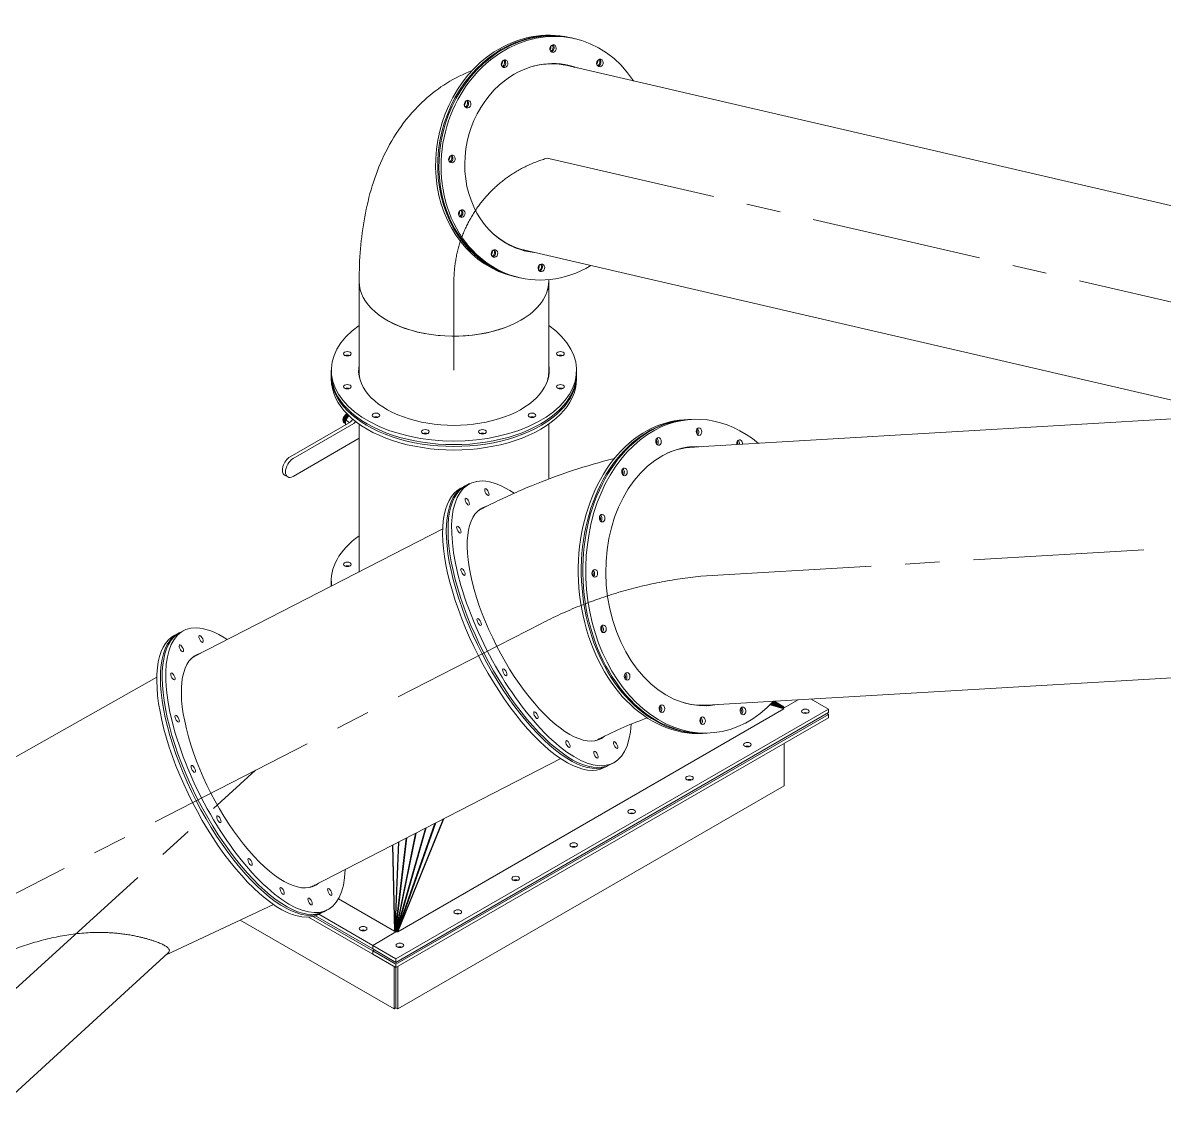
# Model space of a CAD drawing. Header units: inches. Extents: x -350577 to -266477, y -437959 to -377535.
# Drawn here: x -288864 to -286775, y -386539 to -384532 of the extents above; entities that cross this region are included whole.
import ezdxf

# ---------------------------------------------------------------- set-up
doc = ezdxf.new("R2010")
doc.units = ezdxf.units.IN
doc.header["$MEASUREMENT"] = 0
doc.linetypes.add('CENTER', pattern=[2, 1.25, -0.25, 0.25, -0.25])
doc.layers.add('CENTER       (itatec)', color=4, linetype='CENTER', lineweight=9)
doc.layers.add('ORGINAL (itatec)', color=3, linetype='Continuous', lineweight=9)

msp = doc.modelspace()

# ---------------------------------------------------------------- linework, layer by layer
at = {"layer": 'CENTER       (itatec)', "ltscale": 250}
for points in [[(-288075.2, -385167.7), (-288075.2, -385005.1, -0.335677), (-287904.4, -384779.4), (-285205.9, -385401.7)], [(-290620.8, -387432.6), (-290620.8, -387243.2, -0.298799), (-290400.9, -386908.1), (-287915, -385631, -0.09364), (-287623.2, -385544.6), (-282357.1, -385231.5)], [(-289489.4, -389204.1), (-289489.4, -388917.8), (-289764.3, -387402.6, -0.22255), (-289624.5, -386980.2), (-288438.4, -385899.9)]]:
    msp.add_lwpolyline(points, format="xyb", dxfattribs=at)
at = {"layer": 'ORGINAL (itatec)', "extrusion": (1.66533e-16, 0.816497, 0.57735)}
for p, q in [((-287859.8, -384559.3), (-287863.8, -384558.4)), ((-287853.7, -384560.7), (-287857.8, -384559.8)), ((-287867.3, -384609.9), (-285572.4, -385141.8)), ((-287945.6, -384947.9), (-286643.5, -385249.7)), ((-288248.7, -385170.9), (-288248.7, -385005.4)), ((-287961.1, -384996.7), (-287965.1, -384995.8)), ((-287955.1, -384998.1), (-287959.1, -384997.2)), ((-287901.7, -385170.9), (-287901.7, -385005.1)), ((-288299.7, -385167.7), (-288299.7, -385174.2)), ((-287850.7, -385167.7), (-287850.7, -385174.2)), ((-288299.7, -385177.5), (-288299.7, -385184)), ((-287850.7, -385177.5), (-287850.7, -385184)), ((-288278.3, -385258.8), (-288278.3, -385259.4)), ((-288271.8, -385247.5), (-288271.2, -385247.2)), ((-288271.7, -385256.4), (-288271.7, -385256.4)), ((-287648.4, -385258.1), (-287653.8, -385258.4)), ((-287640.2, -385257.6), (-287645.7, -385257.9)), ((-287639.9, -385308.7), (-286634.1, -385249.2)), ((-288375.2, -385326), (-288264.2, -385261.9)), ((-288258.5, -385265.1), (-288369.5, -385329.2)), ((-288275.7, -385264.3), (-288276.2, -385264)), ((-288276, -385260.1), (-288276, -385260.7)), ((-288273.9, -385265.3), (-288274, -385265.3)), ((-288273.8, -385261.4), (-288273.8, -385262)), ((-288273.7, -385261.6), (-288273.7, -385261.6)), ((-288273.1, -385259.2), (-288273.1, -385259.2)), ((-288273.1, -385259.2), (-288273.1, -385259.2)), ((-288266.4, -385263.1), (-288273.1, -385259.2)), ((-288248.7, -385536.5), (-288248.7, -385266.2)), ((-287901.7, -385366.6), (-287901.7, -385266.2)), ((-288369.5, -385361.9), (-288248.7, -385292.1)), ((-288385.2, -385359.6), (-288379.5, -385362.9)), ((-288056.2, -385380.3), (-288062.8, -385383.7)), ((-288046.4, -385375.2), (-288052.9, -385378.6)), ((-288095.7, -385457.9), (-288549.7, -385691.2)), ((-288299.7, -385553), (-288299.7, -385559.6)), ((-288579.6, -385649.2), (-288586.2, -385652.6)), ((-288569.7, -385644.1), (-288576.3, -385647.5)), ((-289956.3, -386482.4), (-288619.1, -385729.7)), ((-287612, -385780.8), (-286606.1, -385721.4)), ((-287471, -385787.7), (-287496.2, -385780)), ((-287470.9, -385786.8), (-287495.5, -385779.3)), ((-287494.4, -385778.2), (-287470.9, -385786.8)), ((-287470.9, -385785.6), (-287493.5, -385777.3)), ((-287492.4, -385776.2), (-287470.9, -385785.6)), ((-287471, -385784.9), (-287491.9, -385775.7)), ((-287491.1, -385774.8), (-287471, -385784.9)), ((-287471.1, -385784.3), (-287490.8, -385774.5)), ((-287490.1, -385773.8), (-287471.1, -385784.3)), ((-287471.3, -385783.9), (-287489.9, -385773.6)), ((-287489, -385773.6), (-287471.3, -385783.9)), ((-287471.5, -385783.6), (-287488.7, -385773.5)), ((-287488.4, -385773.5), (-287471.5, -385783.6)), ((-287471.6, -385783.5), (-287485.7, -385775.1)), ((-287471.9, -385786.5), (-287445, -385771)), ((-287471.9, -385786.5), (-287445, -385771)), ((-287420.9, -385769.5), (-287389.3, -385787.8)), ((-287389.3, -385787.8), (-288181.3, -386245)), ((-287389.3, -385794.3), (-288181.3, -386251.6)), ((-287389.3, -385797.6), (-288181.3, -386254.8)), ((-288178.1, -386195.9), (-287471, -385787.7)), ((-287472.4, -385787.3), (-287470.9, -385786.8)), ((-287472.1, -385786.4), (-287470.9, -385785.6)), ((-287471.6, -385783.5), (-287471.6, -385783.5)), ((-287471.6, -385783.7), (-287471.5, -385783.6)), ((-287471.6, -385785.4), (-287471, -385784.9)), ((-287471.5, -385784.1), (-287471.3, -385783.9)), ((-287471.4, -385784.7), (-287471.1, -385784.3)), ((-287392.1, -385795.9), (-287389.3, -385797.6)), ((-287389.3, -385787.8), (-287389.3, -385794.3)), ((-287389.3, -385797.6), (-287389.3, -385804.1)), ((-287389.3, -385804.1), (-288181.3, -386261.3)), ((-287614.5, -385832.1), (-287619.9, -385832.4)), ((-287606.3, -385831.6), (-287611.7, -385831.9)), ((-287470.6, -385851.1), (-287470.6, -385928.6)), ((-287879.6, -385878.6), (-288333.6, -386111.9)), ((-287793.5, -385891.8), (-287800, -385895.1)), ((-287783.6, -385886.7), (-287790.2, -385890.1)), ((-287470.6, -385928.6), (-288177.7, -386336.9)), ((-288178.8, -386195.5), (-288094.9, -385989.3)), ((-288093.9, -385988.8), (-288178.1, -386195.9)), ((-288180.9, -386194.7), (-288127.5, -386006)), ((-288179.9, -386195), (-288110, -385997)), ((-288126.3, -386005.4), (-288179.9, -386195)), ((-288108.4, -385996.2), (-288178.8, -386195.5)), ((-288183.3, -386194.6), (-288176.9, -386031.4)), ((-288182.5, -386194.5), (-288162.5, -386024)), ((-288176, -386030.9), (-288182.5, -386194.5)), ((-288181.7, -386194.5), (-288145.6, -386015.3)), ((-288161.6, -386023.6), (-288181.7, -386194.5)), ((-288144.8, -386014.9), (-288181.3, -386196)), ((-288144.8, -386014.9), (-288181.3, -386196)), ((-288144.6, -386014.8), (-288180.9, -386194.7)), ((-288183.8, -386194.6), (-288187.7, -386037)), ((-288187.2, -386036.7), (-288183.3, -386194.6)), ((-288286.7, -386135.2), (-288183.8, -386194.6)), ((-288602.2, -386237.7), (-288405.4, -386145.9)), ((-288307, -386155.6), (-288313.5, -386158.9)), ((-288184.8, -386336.9), (-288466.3, -386174.3)), ((-288223.7, -386236.9), (-288341.4, -386168.9)), ((-288223.7, -386230.3), (-288332.6, -386167.5)), ((-288223.7, -386227.1), (-288328.8, -386166.3)), ((-288316.8, -386160.6), (-288323.4, -386164)), ((-288223.7, -386220.5), (-288322.4, -386163.5)), ((-288223.7, -386220.5), (-288181.3, -386196)), ((-288181.3, -386196), (-288223.7, -386220.5)), ((-288181.3, -386196), (-288183.8, -386194.6)), ((-288181.3, -386196), (-288183.3, -386194.6)), ((-288181.3, -386196), (-288182.5, -386194.5)), ((-288181.3, -386196), (-288181.7, -386194.5)), ((-288181.3, -386196), (-288180.9, -386194.7)), ((-288181.3, -386196), (-288179.9, -386195)), ((-288181.3, -386196), (-288178.8, -386195.5)), ((-288181.3, -386196), (-288178.1, -386195.9)), ((-289531.1, -387087.9), (-288598.9, -386234.7)), ((-288223.7, -386220.5), (-288223.7, -386227.1)), ((-288181.3, -386245), (-288223.7, -386220.5)), ((-288223.7, -386220.5), (-288223.7, -386227.1)), ((-288181.3, -386251.6), (-288223.7, -386227.1)), ((-288220.9, -386228.7), (-288223.7, -386230.3)), ((-288223.7, -386230.3), (-288220.9, -386228.7)), ((-288223.7, -386230.3), (-288223.7, -386236.9)), ((-288223.7, -386230.3), (-288223.7, -386236.9)), ((-288181.3, -386254.8), (-288223.7, -386230.3)), ((-288181.3, -386261.3), (-288223.7, -386236.9)), ((-288184.8, -386259.3), (-288184.8, -386336.9)), ((-288181.3, -386245), (-288181.3, -386251.6)), ((-288181.3, -386254.8), (-288181.3, -386261.3)), ((-288181.3, -386261.3), (-288181.3, -386334.8)), ((-288181.3, -386261.3), (-288181.3, -386334.8)), ((-288177.7, -386259.3), (-288177.7, -386336.9)), ((-288181.3, -386334.8), (-288184.8, -386336.9)), ((-288177.7, -386336.9), (-288181.3, -386334.8))]:
    msp.add_line(p, q, dxfattribs=at)
at = {"layer": 'ORGINAL (itatec)', "extrusion": (-1.39137e-16, 2.60179e-16, -1)}
for centre in [(-287914.5, -384777.1), (-287908.4, -384778.5)]:
    msp.add_ellipse(centre, major_axis=(50.7, 218.7), ratio=0.857663, start_param=-0.726621, end_param=0, dxfattribs=at)
at = {"layer": 'ORGINAL (itatec)', "extrusion": (-7.35116e-17, 3.58934e-16, -1)}
msp.add_ellipse((-287910.5, -384778), major_axis=(50.7, 218.7), ratio=0.857663, start_param=-0.726621, end_param=0.005341, dxfattribs=at)
at = {"layer": 'ORGINAL (itatec)', "extrusion": (-1.9715e-18, 1.14422e-16, -1)}
msp.add_ellipse((-287904.4, -384779.4), major_axis=(50.7, 218.7), ratio=0.857663, start_param=-0.726621, end_param=0.68751, dxfattribs=at)
at = {"layer": 'ORGINAL (itatec)', "extrusion": (3.85868e-17, 1.05022e-16, -1)}
msp.add_ellipse((-287904.4, -384779.4), major_axis=(-50.7, -218.7), ratio=0.857663, start_param=-0.68751, end_param=2.414972, dxfattribs=at)
at = {"layer": 'ORGINAL (itatec)', "extrusion": (-3.09818e-17, 2.35111e-16, -1)}
for centre in [(-287914.5, -384777.1), (-287908.4, -384778.5)]:
    msp.add_ellipse(centre, major_axis=(-50.7, -218.7), ratio=0.857663, start_param=0, end_param=2.414972, dxfattribs=at)
at = {"layer": 'ORGINAL (itatec)', "extrusion": (1.05198e-16, 1.46566e-16, -1)}
msp.add_ellipse((-287910.5, -384778), major_axis=(-50.7, -218.7), ratio=0.857663, start_param=-0.005341, end_param=2.414972, dxfattribs=at)
at = {"layer": 'ORGINAL (itatec)', "extrusion": (-6.95686e-17, 1.30089e-16, -1)}
for centre in [(-287893.8, -384578.8), (-287982.5, -384606.3), (-287808, -384605), (-288050.2, -384680.3), (-288078.9, -384780.8), (-288060.9, -384880.9), (-287915.1, -384980)]:
    msp.add_ellipse(centre, major_axis=(1.58, 6.82), ratio=0.857663, start_param=-3.868213694045807, end_param=2.41497161313378, dxfattribs=at)
at = {"layer": 'ORGINAL (itatec)'}
for centre, major_axis, ratio, start_param, end_param in [((-287903.8, -384576.4), (1.58, 6.82), 0.857663, -2.113143, -1.02845), ((-287897.8, -384577.8), (-1.58, -6.82), 0.857663, 0.349683, 0.726621), ((-287897.8, -384577.8), (1.58, 6.82), 0.857663, -2.414972, -0.349683), ((-287992.5, -384604), (1.58, 6.82), 0.857663, -2.113143, -1.02845), ((-287986.5, -384605.4), (1.58, 6.82), 0.857663, -2.414972, -0.349683), ((-287904.4, -384779.4), (39.4, 170), 0.857663, -0.107109, 0.726621), ((-287906.4, -384778.9), (39.2, 169), 0.857663, 0, 0.423847), ((-287912.5, -384777.5), (39.2, 169), 0.857663, -0.020735, 0.076976), ((-287914.5, -384777.1), (39.4, 170), 0.857663, -0.107109, -0.034365), ((-287910.5, -384778), (39.4, 170), 0.857663, -0.107109, -0.020616), ((-287908.4, -384778.5), (39.4, 170), 0.857663, -0.107109, -0.013744), ((-287818, -384602.6), (1.58, 6.82), 0.857663, -2.113143, -1.02845), ((-287812, -384604), (-1.58, -6.82), 0.857663, 0.349683, 0.726621), ((-287812, -384604), (1.58, 6.82), 0.857663, -2.414972, -0.349683), ((-287904.4, -384779.4), (-39.4, -170), 0.857663, -2.414972, 0.107109), ((-287986.5, -384605.4), (-1.58, -6.82), 0.857663, 0.349683, 0.726621), ((-288054.3, -384679.3), (1.58, 6.82), 0.857663, -2.414972, -0.349683), ((-288060.3, -384677.9), (1.58, 6.82), 0.857663, -2.113143, -1.02845), ((-288054.3, -384679.3), (-1.58, -6.82), 0.857663, 0.349683, 0.726621), ((-288089, -384778.4), (1.58, 6.82), 0.857663, -2.113143, -1.02845), ((-288083, -384779.8), (1.58, 6.82), 0.857663, -2.414972, -0.349683), ((-288083, -384779.8), (-1.58, -6.82), 0.857663, 0.349683, 0.726621), ((-288070.9, -384878.6), (1.58, 6.82), 0.857663, -2.113143, -1.02845), ((-288064.9, -384880), (1.58, 6.82), 0.857663, -2.414972, -0.349683), ((-288064.9, -384880), (-1.58, -6.82), 0.857663, 0.349683, 0.726621), ((-287906.4, -384778.9), (-39.2, -169), 0.857663, -0.423847, 0), ((-287912.5, -384777.5), (-39.2, -169), 0.857663, -0.076976, 0.020735), ((-288010.9, -384951.5), (1.58, 6.82), 0.857663, -2.113143, -1.02845), ((-288004.9, -384952.9), (-1.58, -6.82), 0.857663, 0.349683, 0.726621), ((-288004.9, -384952.9), (1.58, 6.82), 0.857663, -2.414972, -0.349683), ((-287914.5, -384777.1), (-39.4, -170), 0.857663, 0.034365, 0.107109), ((-287910.5, -384778), (-39.4, -170), 0.857663, 0.020616, 0.107109), ((-287908.4, -384778.5), (-39.4, -170), 0.857663, 0.013744, 0.107109), ((-287925.1, -384977.7), (1.58, 6.82), 0.857663, -2.113143, -1.02845), ((-287919.1, -384979.1), (-1.58, -6.82), 0.857663, 0.349683, 0.726621), ((-287919.1, -384979.1), (1.58, 6.82), 0.857663, -2.414972, -0.349683), ((-288075.2, -385005.1), (-173.5, 0), 0.57735, 0, 2.356194), ((-288075.2, -385005.1), (173.5, 0), 0.57735, -0.785398, 0.003218), ((-288075.2, -385005.1), (173.5, 0), 0.57735, -0.785398, 0), ((-288075.2, -385005.1), (173.5, 0), 0.57735, -2.356188, -0.785398), ((-288270.3, -385144), (-7, 0), 0.57735, -2.200636, -0.940957), ((-287880.1, -385144), (-7, 0), 0.57735, -2.200636, -0.940957), ((-288075.2, -385167.7), (-174.5, 0), 0.57735, -0.107202, 3.248608), ((-288075.2, -385174.2), (-174.5, 0), 0.57735, -0.107202, -0.032423), ((-288075.2, -385177.5), (-174.5, 0), 0.57735, -0.107163, -0.048605), ((-288075.2, -385184), (-174.5, 0), 0.57735, -0.109163, -0.081109), ((-288075.2, -385170.9), (-173.5, 0), 0.57735, 0, 0.161934), ((-288075.2, -385170.9), (173.5, 0), 0.57735, -0.161321, 0), ((-288075.2, -385174.2), (174.5, 0), 0.57735, 0.032423, 0.107016), ((-288075.2, -385177.5), (174.5, 0), 0.57735, 0.04869, 0.107054), ((-288075.2, -385184), (174.5, 0), 0.57735, 0.08116, 0.109073), ((-288075.2, -385180.7), (-173.5, 0), 0.57735, -0.048983, -0.02086), ((-288075.2, -385180.7), (173.5, 0), 0.57735, 0.020924, 0.048863), ((-288270.3, -385204.4), (-7, 0), 0.57735, -2.200636, -0.940957), ((-287880.1, -385204.4), (-7, 0), 0.57735, -2.200636, -0.940957), ((-288270.1, -385256), (-4.6, -7.97), 0.57735, -2.371237, -0.249616), ((-288267.9, -385257.3), (-4.6, -7.97), 0.57735, -2.282314, -0.402285), ((-288218, -385256.7), (-7, 0), 0.57735, -2.200636, -0.940957), ((-287932.4, -385256.7), (-7, 0), 0.57735, -2.200636, -0.940957), ((-287632.1, -385280.2), (-0.41, 6.99), 0.73137, -2.579639, -0.561953), ((-288127.5, -385286.8), (-7, 0), 0.57735, -2.200636, -0.940957), ((-288022.9, -385286.8), (-7, 0), 0.57735, -2.200636, -0.940957), ((-287706.1, -385298.3), (-0.41, 6.99), 0.73137, -2.579639, -0.561953), ((-287557.5, -385302.4), (-0.41, 6.99), 0.73137, -1.775484, -0.561953), ((-287623.2, -385544.6), (-14, 237.1), 0.73137, -0.091799, 0.3294), ((-287626, -385544.7), (-14, 236.1), 0.73137, 0, 0.263837), ((-287634, -385545.2), (-14, 236.1), 0.73137, -0.023282, 0.036823), ((-287636.9, -385545.4), (-14, 237.1), 0.73137, -0.091799, -0.039272), ((-287631.4, -385545.1), (-14, 237.1), 0.73137, -0.091799, -0.023559), ((-287628.7, -385544.9), (-14, 237.1), 0.73137, -0.091799, -0.015705), ((-288369.5, -385345.6), (-10, -17.3), 0.57735, -2.356194, 0.785398), ((-287623.2, -385544.6), (-14, 237.1), 0.73137, 0.3294, 3.233391), ((-287768.3, -385354), (-0.41, 6.99), 0.73137, -2.579639, -0.561953), ((-287915, -385631), (-108.5, 211.3), 0.386614, -0.094418, 3.229539), ((-287931.4, -385639.4), (-108.5, 211.3), 0.386614, -0.106699, -0.100609), ((-287924.8, -385636), (-108.5, 211.3), 0.386614, -0.091817, -0.0603), ((-287921.6, -385634.3), (-108.5, 211.3), 0.386614, -0.092192, -0.040187), ((-287809.3, -385438.7), (-0.41, 6.99), 0.73137, -2.579639, -0.561953), ((-288270.3, -385522.9), (-7, 0), 0.57735, -3.926991, 2.356194), ((-287822.8, -385539.6), (-0.41, 6.99), 0.73137, -2.579639, -0.561953), ((-287806.7, -385641.3), (-0.41, 6.99), 0.73137, -2.579639, -0.561953), ((-288438.4, -385899.9), (-108.5, 211.3), 0.386614, -0.091799, 3.233391), ((-288454.8, -385908.3), (-108.5, 211.3), 0.386614, -0.106699, -0.100609), ((-288448.2, -385904.9), (-108.5, 211.3), 0.386614, -0.091799, -0.0603), ((-288444.9, -385903.2), (-108.5, 211.3), 0.386614, -0.091799, -0.040187), ((-287763.5, -385728.3), (-0.41, 6.99), 0.73137, -2.579639, -0.561953), ((-287699.9, -385787.5), (-0.41, 6.99), 0.73137, -2.579639, -0.561953), ((-287626, -385544.7), (14, -236.1), 0.73137, -0.263837, 0), ((-287634, -385545.2), (14, -236.1), 0.73137, -0.036823, 0.023282), ((-287636.9, -385545.4), (14, -237.1), 0.73137, 0.039272, 0.091799), ((-287631.4, -385545.1), (14, -237.1), 0.73137, 0.023559, 0.091799), ((-287628.7, -385544.9), (14, -237.1), 0.73137, 0.015705, 0.091799), ((-287551.3, -385791.5), (-0.41, 6.99), 0.73137, -2.579639, -0.561953), ((-287431.7, -385798.4), (-7, 0), 0.57735, -2.200636, -0.940957), ((-287625.3, -385809.6), (-0.41, 6.99), 0.73137, -2.579639, -0.561953), ((-287924.8, -385636), (108.5, -211.3), 0.386614, 0.0603, 0.091769), ((-287921.6, -385634.3), (108.5, -211.3), 0.386614, 0.040187, 0.091204), ((-287931.4, -385639.4), (108.5, -211.3), 0.386614, 0.100609, 0.106699), ((-287537.8, -385859.6), (-7, 0), 0.57735, -2.200636, -0.940957), ((-287643.9, -385920.9), (-7, 0), 0.57735, -2.200636, -0.940957), ((-287749.9, -385982.1), (-7, 0), 0.57735, -2.200636, -0.940957), ((-287856, -386043.3), (-7, 0), 0.57735, -2.200636, -0.940957), ((-288454.8, -385908.3), (108.5, -211.3), 0.386614, 0.100609, 0.106699), ((-288448.2, -385904.9), (108.5, -211.3), 0.386614, 0.0603, 0.091799), ((-288444.9, -385903.2), (108.5, -211.3), 0.386614, 0.040187, 0.091799), ((-287962.1, -386104.6), (-7, 0), 0.57735, -2.200636, -0.940957), ((-288068.1, -386165.8), (-7, 0), 0.57735, -2.200636, -0.940957), ((-288241.4, -386196.4), (-7, 0), 0.57735, -2.200636, -0.940957), ((-288174.2, -386227.1), (-7, 0), 0.57735, -2.200636, -0.940957)]:
    msp.add_ellipse(centre, major_axis=major_axis, ratio=ratio, start_param=start_param, end_param=end_param, dxfattribs=at)
at = {"layer": 'ORGINAL (itatec)', "extrusion": (-1.50685e-16, 1.4889e-16, -1)}
msp.add_ellipse((-287899.8, -384577.4), major_axis=(-1.58, -6.82), ratio=0.857663, start_param=-0.726621, end_param=-0.539725, dxfattribs=at)
at = {"layer": 'ORGINAL (itatec)', "extrusion": (-5.80207e-17, 2.41378e-16, -1)}
msp.add_ellipse((-287899.8, -384577.4), major_axis=(-1.58, -6.82), ratio=0.857663, start_param=-2.601868, end_param=-0.726621, dxfattribs=at)
at = {"layer": 'ORGINAL (itatec)', "extrusion": (-9.66074e-17, 1.36356e-16, -1)}
for centre in [(-287988.5, -384604.9), (-288085, -384779.4)]:
    msp.add_ellipse(centre, major_axis=(-1.58, -6.82), ratio=0.857663, start_param=-0.726621, end_param=-0.539725, dxfattribs=at)
at = {"layer": 'ORGINAL (itatec)', "extrusion": (-1.25618e-16, 2.57045e-16, -1)}
for centre in [(-287988.5, -384604.9), (-287814, -384603.6), (-288056.3, -384678.9), (-288085, -384779.4), (-288066.9, -384879.5), (-288006.9, -384952.4), (-287921.1, -384978.6)]:
    msp.add_ellipse(centre, major_axis=(-1.58, -6.82), ratio=0.857663, start_param=-2.601868, end_param=-0.726621, dxfattribs=at)
at = {"layer": 'ORGINAL (itatec)', "extrusion": (-1.38151e-16, 2.02967e-16, -1)}
for centre in [(-287814, -384603.6), (-288056.3, -384678.9), (-288066.9, -384879.5), (-288006.9, -384952.4), (-287921.1, -384978.6)]:
    msp.add_ellipse(centre, major_axis=(-1.58, -6.82), ratio=0.857663, start_param=-0.726621, end_param=-0.539725, dxfattribs=at)
at = {"layer": 'ORGINAL (itatec)', "extrusion": (-2.03777e-16, 1.04212e-16, -1)}
msp.add_ellipse((-288000.9, -384953.8), major_axis=(1.58, 6.82), ratio=0.857663, start_param=-3.868213694045806, end_param=2.41497161313378, dxfattribs=at)
at = {"layer": 'ORGINAL (itatec)', "extrusion": (7.30926e-17, 5.55112e-17, -1)}
msp.add_ellipse((-288075.2, -385167.7), major_axis=(224.5, 0), ratio=0.57735, start_param=-0.687498, end_param=3.829115, dxfattribs=at)
at = {"layer": 'ORGINAL (itatec)', "extrusion": (1.39567e-17, 1.66533e-16, -1)}
for centre in [(-288270.3, -385137.5), (-288270.3, -385197.8), (-287880.1, -385197.8), (-288218, -385250.1), (-288022.9, -385280.3)]:
    msp.add_ellipse(centre, major_axis=(7, 0), ratio=0.57735, start_param=-5.497787, end_param=0.785398, dxfattribs=at)
at = {"layer": 'ORGINAL (itatec)', "extrusion": (-5.98684e-17, -5.55112e-17, -1)}
for centre in [(-287880.1, -385137.5), (-288127.5, -385280.3)]:
    msp.add_ellipse(centre, major_axis=(7, 0), ratio=0.57735, start_param=-5.497787, end_param=0.785398, dxfattribs=at)
at = {"layer": 'ORGINAL (itatec)', "extrusion": (6.1528e-17, -5.55112e-17, -1)}
msp.add_ellipse((-288075.2, -385174.2), major_axis=(224.5, 0), ratio=0.57735, start_param=0, end_param=3.141593, dxfattribs=at)
at = {"layer": 'ORGINAL (itatec)', "extrusion": (-2.84498e-17, -1.66533e-16, -1)}
msp.add_ellipse((-288075.2, -385177.5), major_axis=(224.5, 0), ratio=0.57735, start_param=-0.012727, end_param=3.154067, dxfattribs=at)
at = {"layer": 'ORGINAL (itatec)', "extrusion": (-1.13445e-16, 1.11022e-16, -1)}
msp.add_ellipse((-288075.2, -385184), major_axis=(224.5, 0), ratio=0.57735, start_param=0, end_param=3.141593, dxfattribs=at)
at = {"layer": 'ORGINAL (itatec)', "extrusion": (-1.36785e-16, 2.0717e-16, -1)}
msp.add_ellipse((-288271.2, -385255.3), major_axis=(-5, -8.66), ratio=0.57735, start_param=0, end_param=2.35668, dxfattribs=at)
at = {"layer": 'ORGINAL (itatec)', "extrusion": (-8.49925e-17, 2.41367e-16, -1)}
for centre, major_axis, start_param in [((-288271.8, -385255), (4.6, 7.97), -2.356194), ((-288258.5, -385261), (-2.5, -4.33), -1.84376)]:
    msp.add_ellipse(centre, major_axis=major_axis, ratio=0.57735, start_param=start_param, end_param=-0.785398, dxfattribs=at)
at = {"layer": 'ORGINAL (itatec)', "extrusion": (-1.81141e-16, 2.96878e-16, -1)}
msp.add_ellipse((-288270.7, -385255.7), major_axis=(-5, -8.66), ratio=0.57735, start_param=-0.168937, end_param=2.334544, dxfattribs=at)
at = {"layer": 'ORGINAL (itatec)', "extrusion": (-2.81007e-16, 2.90437e-16, -1)}
msp.add_ellipse((-288269, -385256.6), major_axis=(-5, -8.66), ratio=0.57735, start_param=0, end_param=2.271847, dxfattribs=at)
at = {"layer": 'ORGINAL (itatec)', "extrusion": (-5.35184e-17, 3.51393e-16, -1)}
msp.add_ellipse((-288269.5, -385256.3), major_axis=(4.6, 7.97), ratio=0.57735, start_param=-2.356194, end_param=-0.793619, dxfattribs=at)
at = {"layer": 'ORGINAL (itatec)', "extrusion": (6.29482e-17, 2.20052e-16, -1)}
msp.add_ellipse((-288268.4, -385257), major_axis=(-5, -8.66), ratio=0.57735, start_param=0.111479, end_param=2.252087, dxfattribs=at)
at = {"layer": 'ORGINAL (itatec)', "extrusion": (-3.69184e-17, 2.13611e-16, -1)}
msp.add_ellipse((-288266.7, -385257.9), major_axis=(5, 8.66), ratio=0.57735, start_param=-2.393428, end_param=-0.94571, dxfattribs=at)
at = {"layer": 'ORGINAL (itatec)', "extrusion": (-3.05044e-16, 3.04315e-16, -1)}
msp.add_ellipse((-288267.3, -385257.6), major_axis=(4.6, 7.97), ratio=0.57735, start_param=-2.356194, end_param=-0.879906, dxfattribs=at)
at = {"layer": 'ORGINAL (itatec)', "extrusion": (-3.21644e-16, 4.42096e-16, -1)}
msp.add_ellipse((-288266.2, -385258.3), major_axis=(5, 8.66), ratio=0.57735, start_param=-1.708874, end_param=-1.054852, dxfattribs=at)
at = {"layer": 'ORGINAL (itatec)', "extrusion": (8.69853e-17, 2.06174e-16, -1)}
msp.add_ellipse((-288263.5, -385259.8), major_axis=(7.7, 13.3), ratio=0.57735, start_param=-1.64445, end_param=-1.64436, dxfattribs=at)
at = {"layer": 'ORGINAL (itatec)', "extrusion": (-1.77422e-16, 3.5883e-16, -1)}
msp.add_ellipse((-288264.2, -385257.8), major_axis=(-2.5, -4.33), ratio=0.57735, start_param=-2.078458, end_param=-0.785398, dxfattribs=at)
at = {"layer": 'ORGINAL (itatec)', "extrusion": (1.39567e-17, -2.77556e-16, -1)}
for centre in [(-287932.4, -385250.1), (-287431.7, -385791.9), (-287537.8, -385853.1), (-287643.9, -385914.3), (-287749.9, -385975.6), (-287856, -386036.8), (-287962.1, -386098.1), (-288068.1, -386159.3), (-288241.4, -386189.9), (-288174.2, -386220.5)]:
    msp.add_ellipse(centre, major_axis=(7, 0), ratio=0.57735, start_param=-5.497787, end_param=0.785398, dxfattribs=at)
at = {"layer": 'ORGINAL (itatec)', "extrusion": (1.05212e-16, 3.95477e-16, -1)}
msp.add_ellipse((-287636.9, -385545.4), major_axis=(-17, 287), ratio=0.73137, start_param=-0.3294, end_param=0, dxfattribs=at)
at = {"layer": 'ORGINAL (itatec)', "extrusion": (4.24968e-17, 2.80553e-16, -1)}
msp.add_ellipse((-287631.4, -385545.1), major_axis=(-17, 287), ratio=0.73137, start_param=-0.3294, end_param=0.006487, dxfattribs=at)
at = {"layer": 'ORGINAL (itatec)', "extrusion": (-2.83812e-16, 3.88286e-17, -1)}
msp.add_ellipse((-287628.7, -385544.9), major_axis=(-17, 287), ratio=0.73137, start_param=-0.3294, end_param=0, dxfattribs=at)
at = {"layer": 'ORGINAL (itatec)', "extrusion": (-8.63978e-17, 5.05001e-17, -1)}
msp.add_ellipse((-287623.2, -385544.6), major_axis=(-17, 287), ratio=0.73137, start_param=-0.3294, end_param=0.604813, dxfattribs=at)
at = {"layer": 'ORGINAL (itatec)', "extrusion": (4.26297e-17, 2.95881e-16, -1)}
msp.add_ellipse((-288263.5, -385259.8), major_axis=(7.7, 13.3), ratio=0.57735, start_param=-2.020832, end_param=-2.020775, dxfattribs=at)
at = {"layer": 'ORGINAL (itatec)', "extrusion": (-1.51828e-16, 1.57848e-16, -1)}
msp.add_ellipse((-287636.9, -385545.4), major_axis=(17, -287), ratio=0.73137, start_param=0, end_param=2.812193, dxfattribs=at)
at = {"layer": 'ORGINAL (itatec)', "extrusion": (9.11716e-17, 3.39039e-16, -1)}
msp.add_ellipse((-287631.4, -385545.1), major_axis=(17, -287), ratio=0.73137, start_param=-0.006487, end_param=2.812193, dxfattribs=at)
at = {"layer": 'ORGINAL (itatec)', "extrusion": (-1.20657e-16, 1.59691e-16, -1)}
msp.add_ellipse((-287628.7, -385544.9), major_axis=(17, -287), ratio=0.73137, start_param=0, end_param=2.812193, dxfattribs=at)
at = {"layer": 'ORGINAL (itatec)', "extrusion": (-1.62405e-16, 1.01614e-16, -1)}
msp.add_ellipse((-287623.2, -385544.6), major_axis=(17, -287), ratio=0.73137, start_param=-0.604813, end_param=2.812193, dxfattribs=at)
at = {"layer": 'ORGINAL (itatec)', "extrusion": (3.88462e-17, 2.24729e-16, -1)}
msp.add_ellipse((-287626.6, -385279.9), major_axis=(-0.41, 6.99), ratio=0.73137, start_param=-3.470992792750988, end_param=2.812192514428598, dxfattribs=at)
at = {"layer": 'ORGINAL (itatec)', "extrusion": (2.46182e-17, 1.12672e-16, -1)}
for centre in [(-287634.8, -385280.3), (-287708.8, -385298.5), (-287771, -385354.1), (-287809.4, -385641.5), (-287702.6, -385787.6), (-287554, -385791.7)]:
    msp.add_ellipse(centre, major_axis=(0.41, -6.99), ratio=0.73137, start_param=-2.21553, end_param=-0.926063, dxfattribs=at)
at = {"layer": 'ORGINAL (itatec)', "extrusion": (2.11829e-16, 1.79348e-16, -1)}
for centre, start_param, end_param in [((-287700.6, -385298), -3.470992792751036, 2.81219251442855), ((-287762.9, -385353.6), -3.470992792750892, 2.812192514428694), ((-287803.8, -385438.4), -3.470992792750988, 2.812192514428598), ((-287817.3, -385539.3), -3.470992792750988, 2.812192514428598), ((-287801.3, -385641), -3.470992792750892, 2.812192514428694), ((-287758.1, -385728), -3.470992792750892, 2.812192514428694), ((-287694.4, -385787.1), -3.470992792750988, 2.812192514428598), ((-287619.9, -385809.3), -3.47099279275094, 2.812192514428646)]:
    msp.add_ellipse(centre, major_axis=(-0.41, 6.99), ratio=0.73137, start_param=start_param, end_param=end_param, dxfattribs=at)
at = {"layer": 'ORGINAL (itatec)', "extrusion": (3.8659e-17, 1.6911e-16, -1)}
msp.add_ellipse((-287552.1, -385302), major_axis=(-0.41, 6.99), ratio=0.73137, start_param=-1.775484, end_param=1.775484, dxfattribs=at)
at = {"layer": 'ORGINAL (itatec)', "extrusion": (-4.77388e-17, 2.1961e-16, -1)}
msp.add_ellipse((-287560.3, -385302.5), major_axis=(0.41, -6.99), ratio=0.73137, start_param=-2.21553, end_param=-1.366109, dxfattribs=at)
at = {"layer": 'ORGINAL (itatec)', "extrusion": (-6.4674e-17, 1.65537e-16, -1)}
msp.add_ellipse((-288375.2, -385342.3), major_axis=(-10, -17.3), ratio=0.57735, start_param=0, end_param=2.356194, dxfattribs=at)
at = {"layer": 'ORGINAL (itatec)', "extrusion": (-2.98294e-16, 3.39739e-17, -1)}
for centre in [(-287931.4, -385639.4), (-287921.6, -385634.3), (-288444.9, -385903.2)]:
    msp.add_ellipse(centre, major_axis=(131.4, -255.7), ratio=0.386614, start_param=0, end_param=3.141593, dxfattribs=at)
at = {"layer": 'ORGINAL (itatec)', "extrusion": (-4.7043e-16, -1.16872e-16, -1)}
msp.add_ellipse((-287924.8, -385636), major_axis=(131.4, -255.7), ratio=0.386614, start_param=-0.016595, end_param=3.158188, dxfattribs=at)
at = {"layer": 'ORGINAL (itatec)', "extrusion": (-5.69182e-16, -1.67607e-16, -1)}
msp.add_ellipse((-287915, -385631), major_axis=(131.4, -255.7), ratio=0.386614, start_param=-0.588143, end_param=3.348139, dxfattribs=at)
at = {"layer": 'ORGINAL (itatec)', "extrusion": (-5.45173e-16, -9.28637e-17, -1)}
msp.add_ellipse((-287915, -385631), major_axis=(-131.4, 255.7), ratio=0.386614, start_param=0.206546, end_param=0.615674, dxfattribs=at)
at = {"layer": 'ORGINAL (itatec)', "extrusion": (-4.21734e-16, -2.94449e-17, -1)}
for centre in [(-288014.8, -385390.7), (-288050.9, -385408), (-288066.2, -385459.3), (-288058.6, -385536.7), (-288029, -385628.5), (-288538.2, -385659.5), (-288574.2, -385676.9), (-287982.1, -385720.6), (-288589.6, -385728.2), (-288581.9, -385805.6), (-287925, -385799.1), (-287866.4, -385852), (-287779.1, -385853.9), (-288552.4, -385897.3), (-288505.5, -385989.5), (-288448.4, -386068), (-288389.8, -386120.9), (-288302.5, -386122.8)]:
    msp.add_ellipse(centre, major_axis=(-3.2, 6.23), ratio=0.386614, start_param=-2.935046, end_param=3.348139, dxfattribs=at)
at = {"layer": 'ORGINAL (itatec)', "extrusion": (-1.0147e-16, 1.97504e-16, -1)}
msp.add_ellipse((-287918.3, -385632.7), major_axis=(-108.1, 210.4), ratio=0.386614, start_param=-0.084954, end_param=0, dxfattribs=at)
at = {"layer": 'ORGINAL (itatec)', "extrusion": (-4.96477e-16, -5.43653e-18, -1)}
msp.add_ellipse((-287928.1, -385637.7), major_axis=(-108.1, 210.4), ratio=0.386614, start_param=0.054462, end_param=0.060555, dxfattribs=at)
at = {"layer": 'ORGINAL (itatec)', "extrusion": (-1.79535e-16, 1.5621e-16, -1)}
for centre in [(-287812, -385438.8), (-287628, -385809.8)]:
    msp.add_ellipse(centre, major_axis=(0.41, -6.99), ratio=0.73137, start_param=-2.21553, end_param=-0.926063, dxfattribs=at)
at = {"layer": 'ORGINAL (itatec)', "extrusion": (-6.08732e-17, 5.55112e-17, -1)}
msp.add_ellipse((-288075.2, -385553), major_axis=(-224.5, 0), ratio=0.57735, start_param=-0.072466, end_param=0.68751, dxfattribs=at)
at = {"layer": 'ORGINAL (itatec)', "extrusion": (-1.81922e-16, 5.55112e-17, -1)}
msp.add_ellipse((-288270.3, -385529.4), major_axis=(7, 0), ratio=0.57735, start_param=-2.200636, end_param=-0.940957, dxfattribs=at)
at = {"layer": 'ORGINAL (itatec)', "extrusion": (-9.29502e-17, 1.61329e-16, -1)}
for centre in [(-287825.5, -385539.7), (-287766.3, -385728.5)]:
    msp.add_ellipse(centre, major_axis=(0.41, -6.99), ratio=0.73137, start_param=-2.21553, end_param=-0.926063, dxfattribs=at)
at = {"layer": 'ORGINAL (itatec)', "extrusion": (-1.2552e-16, 1.11022e-16, -1)}
msp.add_ellipse((-288075.2, -385559.6), major_axis=(-224.5, 0), ratio=0.57735, start_param=-0.024087, end_param=0, dxfattribs=at)
at = {"layer": 'ORGINAL (itatec)', "extrusion": (-4.46258e-17, 6.06795e-33, -1)}
msp.add_ellipse((-288075.2, -385562.8), major_axis=(-224.5, 0), ratio=0.57735, start_param=0.000855, end_param=0.012599, dxfattribs=at)
at = {"layer": 'ORGINAL (itatec)', "extrusion": (-2.60471e-17, 1.11436e-16, -1)}
msp.add_ellipse((-288454.8, -385908.3), major_axis=(131.4, -255.7), ratio=0.386614, start_param=0, end_param=3.141593, dxfattribs=at)
at = {"layer": 'ORGINAL (itatec)', "extrusion": (-3.4699e-16, -5.34533e-17, -1)}
msp.add_ellipse((-288448.2, -385904.9), major_axis=(131.4, -255.7), ratio=0.386614, start_param=-0.016595, end_param=3.158188, dxfattribs=at)
at = {"layer": 'ORGINAL (itatec)', "extrusion": (-5.0735e-17, 9.87518e-17, -1)}
for centre, major_axis, start_param in [((-288438.4, -385899.9), (131.4, -255.7), -0.604813), ((-287815.2, -385871.3), (-3.2, 6.23), -2.935046), ((-288338.5, -386140.2), (-3.2, 6.23), -2.935046)]:
    msp.add_ellipse(centre, major_axis=major_axis, ratio=0.386614, start_param=start_param, end_param=3.348139, dxfattribs=at)
at = {"layer": 'ORGINAL (itatec)', "extrusion": (-2.80858e-17, 2.97614e-16, -1)}
msp.add_ellipse((-288438.4, -385899.9), major_axis=(-131.4, 255.7), ratio=0.386614, start_param=0.206546, end_param=0.604813, dxfattribs=at)
at = {"layer": 'ORGINAL (itatec)', "extrusion": (-4.46422e-16, -4.21286e-17, -1)}
msp.add_ellipse((-288441.6, -385901.5), major_axis=(-108.1, 210.4), ratio=0.386614, start_param=-0.084954, end_param=0, dxfattribs=at)
at = {"layer": 'ORGINAL (itatec)', "extrusion": (-5.20485e-16, -8.01799e-17, -1)}
msp.add_ellipse((-288451.5, -385906.6), major_axis=(-108.1, 210.4), ratio=0.386614, start_param=0.054462, end_param=0.060555, dxfattribs=at)
at = {"layer": 'ORGINAL (itatec)', "extrusion": (-6.54302e-17, 1.07348e-16, -1)}
msp.add_ellipse((-287545.9, -385791.2), major_axis=(-0.41, 6.99), ratio=0.73137, start_param=-3.470992792751084, end_param=2.812192514428502, dxfattribs=at)
at = {"layer": 'ORGINAL (itatec)', "extrusion": (-1.72816e-16, -8.87863e-17, -1)}
msp.add_ellipse((-287918.3, -385632.7), major_axis=(108.1, -210.4), ratio=0.386614, start_param=0, end_param=0.084954, dxfattribs=at)
at = {"layer": 'ORGINAL (itatec)', "extrusion": (-1.73495e-16, -2.67266e-17, -1)}
msp.add_ellipse((-287928.1, -385637.7), major_axis=(108.1, -210.4), ratio=0.386614, start_param=-0.060555, end_param=-0.054462, dxfattribs=at)
at = {"layer": 'ORGINAL (itatec)', "extrusion": (-3.73037e-16, 5.79822e-17, -1)}
msp.add_ellipse((-288441.6, -385901.5), major_axis=(108.1, -210.4), ratio=0.386614, start_param=0, end_param=0.084954, dxfattribs=at)
at = {"layer": 'ORGINAL (itatec)', "extrusion": (-3.4767e-16, 8.60636e-18, -1)}
msp.add_ellipse((-288451.5, -385906.6), major_axis=(108.1, -210.4), ratio=0.386614, start_param=-0.060555, end_param=-0.054462, dxfattribs=at)
at = {"layer": 'ORGINAL (itatec)'}
for points in [[(-287988.1, -384604.2), (-287987.6, -384604.1), (-287987, -384604.1), (-287986.4, -384604)], [(-287881.8, -384606.7), (-287878.9, -384607.2), (-287876.1, -384607.9), (-287873.3, -384608.5)], [(-287901.7, -385005.1), (-287901.7, -385003.9), (-287901.7, -385002.8), (-287901.7, -385001.6)], [(-288264.3, -385262), (-288264, -385261.7), (-288263.7, -385261.4), (-288263.4, -385261.1)], [(-287653.3, -385309.5), (-287651.5, -385309.3), (-287649.7, -385309.2), (-287648, -385309.1)], [(-287624.8, -385781.6), (-287623.1, -385781.5), (-287621.6, -385781.4), (-287620.1, -385781.3)]]:
    msp.add_open_spline(points, degree=3, dxfattribs=at)
for points, knots in [([(-288248.7, -385005.1), (-288248.7, -384964.8), (-288245.6, -384925.4), (-288231.5, -384848.6), (-288220.6, -384811.1), (-288186, -384738.3), (-288162, -384702.7), (-288104, -384650.2), (-288074.2, -384631.3), (-288041.6, -384618.8)], [4.712389, 4.712389, 4.712389, 4.712389, 4.944163, 4.944163, 5.1759371, 5.1759371, 5.4077111, 5.4077111, 5.5791897, 5.5791897, 5.5791897, 5.5791897]), ([(-288273, -385258.9), (-288273, -385259), (-288273, -385259), (-288273.1, -385259.1), (-288273.1, -385259.1), (-288273.1, -385259.2), (-288273.1, -385259.2), (-288273.1, -385259.3), (-288273.2, -385259.3), (-288273.2, -385259.4), (-288273.2, -385259.4), (-288273.2, -385259.4)], [2.5996621, 2.5996621, 2.5996621, 2.5996621, 2.60647722, 2.60647722, 2.61329235, 2.61329235, 2.62010748, 2.62010748, 2.6269226, 2.6269226, 2.63373773, 2.63373773, 2.63373773, 2.63373773]), ([(-288271.7, -385256.4), (-288272, -385256.9), (-288272.3, -385257.4), (-288272.8, -385258.4), (-288273, -385258.8), (-288273.1, -385259.2)], [6.439672, 6.439672, 6.439672, 6.439672, 8.808459, 8.808459, 10.825875, 10.825875, 10.825875, 10.825875]), ([(-288267.5, -385250.8), (-288268, -385251.4), (-288268.4, -385251.9), (-288269.3, -385252.9), (-288269.7, -385253.5), (-288270.6, -385254.7), (-288271, -385255.4), (-288271.5, -385256.1), (-288271.6, -385256.3), (-288271.7, -385256.4)], [38.012472, 38.012472, 38.012472, 38.012472, 40.690448, 40.690448, 43.626497, 43.626497, 46.562546, 46.562546, 47.129892, 47.129892, 47.129892, 47.129892]), ([(-288273.7, -385261.6), (-288273.7, -385261.7), (-288273.7, -385261.8), (-288273.8, -385262.6), (-288273.9, -385263.2), (-288273.9, -385264.4), (-288273.9, -385265), (-288273.9, -385266.2), (-288273.9, -385266.8), (-288273.9, -385267.5), (-288273.9, -385267.5), (-288273.9, -385267.5)], [34.251004, 34.251004, 34.251004, 34.251004, 34.81835, 34.81835, 37.754399, 37.754399, 40.690448, 40.690448, 43.626497, 43.626497, 43.641407, 43.641407, 43.641407, 43.641407]), ([(-288273.1, -385259.2), (-288273.3, -385259.6), (-288273.4, -385259.9), (-288273.6, -385260.7), (-288273.7, -385261.1), (-288273.7, -385261.6)], [70.557899, 70.557899, 70.557899, 70.557899, 72.575316, 72.575316, 74.944102, 74.944102, 74.944102, 74.944102]), ([(-288263.4, -385261.1), (-288263.3, -385261), (-288263.2, -385260.9), (-288262.6, -385260.3), (-288262.2, -385259.8), (-288261.7, -385259.3)], [34.251004, 34.251004, 34.251004, 34.251004, 34.81835, 34.81835, 37.47531, 37.47531, 37.47531, 37.47531]), ([(-288026.4, -385422.3), (-288001.8, -385409.7), (-287977, -385397.9), (-287927.2, -385376.3), (-287902.1, -385366.4), (-287851.8, -385348.8), (-287826.6, -385341), (-287794.7, -385332.6), (-287788.1, -385331), (-287781.5, -385329.4)], [3.8948875, 3.8948875, 3.8948875, 3.8948875, 4.0027028, 4.0027028, 4.1105181, 4.1105181, 4.2183333, 4.2183333, 4.2462829, 4.2462829, 4.2462829, 4.2462829]), ([(-287810.2, -385843), (-287794.4, -385834.9), (-287778.9, -385827.6), (-287749.1, -385814.6), (-287734.8, -385809), (-287721.1, -385804.2)], [3.8948875, 3.8948875, 3.8948875, 3.8948875, 4.0027028, 4.0027028, 4.1087205, 4.1087205, 4.1087205, 4.1087205]), ([(-289308.8, -386498.1), (-289308.1, -386497.4), (-289307.4, -386496.8), (-289303.8, -386493.5), (-289300.8, -386490.9), (-289291.8, -386482.9), (-289285.5, -386477.6), (-289272.8, -386466.9), (-289266.3, -386461.5), (-289252.9, -386450.7), (-289246.1, -386445.3), (-289232.3, -386434.6), (-289225.2, -386429.2), (-289210.9, -386418.5), (-289203.7, -386413.1), (-289181.7, -386397), (-289166.7, -386386.4), (-289136.3, -386365.5), (-289120.8, -386355.2), (-289089.6, -386335.1), (-289073.9, -386325.3), (-289042.4, -386306.3), (-289026.5, -386297.2), (-288995, -386279.7), (-288979.2, -386271.5), (-288955, -386259.5), (-288946.1, -386255.2), (-288927.8, -386246.9), (-288918.5, -386242.7), (-288899.4, -386234.8), (-288889.7, -386231), (-288870, -386223.7), (-288859.9, -386220.3), (-288839.7, -386214.1), (-288829.5, -386211.2), (-288814, -386207.4), (-288808.8, -386206.3), (-288798.5, -386204.1), (-288793.3, -386203.1), (-288782.8, -386201.4), (-288777.6, -386200.6), (-288767.2, -386199.2), (-288761.9, -386198.7), (-288751.4, -386197.7), (-288746.2, -386197.4), (-288735.7, -386196.9), (-288730.4, -386196.8), (-288722.1, -386196.8), (-288719.1, -386196.8), (-288712.8, -386197), (-288709.6, -386197.1), (-288703.3, -386197.5), (-288700.1, -386197.7), (-288693.6, -386198.2), (-288690.4, -386198.5), (-288684, -386199.3), (-288680.9, -386199.7), (-288674.7, -386200.5), (-288671.6, -386201), (-288665.6, -386202), (-288662.7, -386202.6), (-288657, -386203.7), (-288654.2, -386204.3), (-288649.6, -386205.3), (-288647.6, -386205.8), (-288643.6, -386206.8), (-288641.6, -386207.3), (-288637.7, -386208.3), (-288635.8, -386208.9), (-288632, -386210), (-288630.2, -386210.6), (-288626.6, -386211.7), (-288624.9, -386212.3), (-288621.6, -386213.4), (-288620, -386214), (-288617, -386215.1), (-288615.6, -386215.7), (-288613, -386216.7), (-288611.7, -386217.3), (-288609.4, -386218.3), (-288608.3, -386218.9), (-288606.2, -386219.9), (-288605.2, -386220.5), (-288603.3, -386221.6), (-288602.5, -386222.1), (-288600.9, -386223.2), (-288600.2, -386223.7), (-288599, -386224.7), (-288598.5, -386225.2), (-288597.6, -386226.3), (-288597.2, -386226.8), (-288596.6, -386227.7), (-288596.4, -386228.2), (-288596.2, -386229.2), (-288596.2, -386229.6), (-288596.2, -386230.7), (-288596.4, -386231.2), (-288596.9, -386232.4), (-288597.3, -386233.1), (-288598.2, -386234), (-288598.5, -386234.3), (-288598.9, -386234.7)], [710.020465, 710.020465, 710.020465, 710.020465, 713.471163, 713.471163, 727.878663, 727.878663, 756.693662, 756.693662, 785.508661, 785.508661, 814.32366, 814.32366, 843.138659, 843.138659, 871.953658, 871.953658, 929.583656, 929.583656, 987.213653, 987.213653, 1044.843651, 1044.843651, 1102.473649, 1102.473649, 1160.103647, 1160.103647, 1191.740397, 1191.740397, 1223.377146, 1223.377146, 1255.013896, 1255.013896, 1286.650646, 1286.650646, 1318.287395, 1318.287395, 1334.10577, 1334.10577, 1349.924145, 1349.924145, 1365.74252, 1365.74252, 1381.560895, 1381.560895, 1397.37927, 1397.37927, 1413.197644, 1413.197644, 1422.20644, 1422.20644, 1431.215235, 1431.215235, 1440.22403, 1440.22403, 1449.232825, 1449.232825, 1458.24162, 1458.24162, 1467.250415, 1467.250415, 1476.25921, 1476.25921, 1485.268005, 1485.268005, 1492.061515, 1492.061515, 1498.855025, 1498.855025, 1505.648534, 1505.648534, 1512.442044, 1512.442044, 1519.235553, 1519.235553, 1526.029063, 1526.029063, 1532.822573, 1532.822573, 1539.616082, 1539.616082, 1546.409592, 1546.409592, 1553.203102, 1553.203102, 1559.996611, 1559.996611, 1566.790121, 1566.790121, 1573.58363, 1573.58363, 1580.37714, 1580.37714, 1587.17065, 1587.17065, 1593.964159, 1593.964159, 1602.972954, 1602.972954, 1611.981749, 1611.981749, 1616.978683, 1616.978683, 1616.978683, 1616.978683]), ([(-288598.9, -386234.7), (-288598.5, -386234.3), (-288598.2, -386234), (-288597.3, -386233.1), (-288596.9, -386232.4), (-288596.4, -386231.2), (-288596.2, -386230.7), (-288596.2, -386229.6), (-288596.2, -386229.2), (-288596.4, -386228.2), (-288596.6, -386227.7), (-288597.2, -386226.8), (-288597.6, -386226.3), (-288598.5, -386225.2), (-288599, -386224.7), (-288600.2, -386223.7), (-288600.9, -386223.2), (-288602.5, -386222.1), (-288603.3, -386221.6), (-288605.2, -386220.5), (-288606.2, -386219.9), (-288608.3, -386218.9), (-288609.4, -386218.3), (-288611.7, -386217.3), (-288613, -386216.7), (-288615.6, -386215.7), (-288617, -386215.1), (-288620, -386214), (-288621.6, -386213.4), (-288624.9, -386212.3), (-288626.6, -386211.7), (-288630.2, -386210.6), (-288632, -386210), (-288635.8, -386208.9), (-288637.7, -386208.3), (-288641.6, -386207.3), (-288643.6, -386206.8), (-288647.6, -386205.8), (-288649.6, -386205.3), (-288654.2, -386204.3), (-288657, -386203.7), (-288662.7, -386202.6), (-288665.6, -386202), (-288671.6, -386201), (-288674.7, -386200.5), (-288680.9, -386199.7), (-288684, -386199.3), (-288690.4, -386198.5), (-288693.6, -386198.2), (-288700.1, -386197.7), (-288703.3, -386197.5), (-288709.6, -386197.1), (-288712.8, -386197), (-288719.1, -386196.8), (-288722.1, -386196.8), (-288730.4, -386196.8), (-288735.7, -386196.9), (-288746.2, -386197.4), (-288751.4, -386197.7), (-288761.9, -386198.7), (-288767.2, -386199.2), (-288777.6, -386200.6), (-288782.8, -386201.4), (-288793.3, -386203.1), (-288798.5, -386204.1), (-288808.8, -386206.3), (-288814, -386207.4), (-288829.5, -386211.2), (-288839.7, -386214.1), (-288859.9, -386220.3), (-288870, -386223.7), (-288889.7, -386231), (-288899.4, -386234.8), (-288918.5, -386242.7), (-288927.8, -386246.9), (-288946.1, -386255.2), (-288955, -386259.5), (-288979.2, -386271.5), (-288995, -386279.7), (-289026.5, -386297.2), (-289042.4, -386306.3), (-289073.9, -386325.3), (-289089.6, -386335.1), (-289120.8, -386355.2), (-289136.3, -386365.5), (-289166.7, -386386.4), (-289181.7, -386397), (-289203.7, -386413.1), (-289210.9, -386418.5), (-289225.2, -386429.2), (-289232.3, -386434.6), (-289246.1, -386445.3), (-289252.9, -386450.7), (-289266.3, -386461.5), (-289272.8, -386466.9), (-289285.5, -386477.6), (-289291.8, -386482.9), (-289300.8, -386490.9), (-289303.8, -386493.5), (-289307.4, -386496.8), (-289308.1, -386497.4), (-289308.8, -386498.1)], [302.149834, 302.149834, 302.149834, 302.149834, 307.146768, 307.146768, 316.155563, 316.155563, 325.164358, 325.164358, 331.957868, 331.957868, 338.751378, 338.751378, 345.544887, 345.544887, 352.338397, 352.338397, 359.131906, 359.131906, 365.925416, 365.925416, 372.718926, 372.718926, 379.512435, 379.512435, 386.305945, 386.305945, 393.099454, 393.099454, 399.892964, 399.892964, 406.686474, 406.686474, 413.479983, 413.479983, 420.273493, 420.273493, 427.067003, 427.067003, 433.860512, 433.860512, 442.869307, 442.869307, 451.878102, 451.878102, 460.886898, 460.886898, 469.895693, 469.895693, 478.904488, 478.904488, 487.913283, 487.913283, 496.922078, 496.922078, 505.930873, 505.930873, 521.749248, 521.749248, 537.567623, 537.567623, 553.385998, 553.385998, 569.204372, 569.204372, 585.022747, 585.022747, 600.841122, 600.841122, 632.477872, 632.477872, 664.114621, 664.114621, 695.751371, 695.751371, 727.388121, 727.388121, 759.02487, 759.02487, 816.654868, 816.654868, 874.284866, 874.284866, 931.914864, 931.914864, 989.544862, 989.544862, 1047.17486, 1047.17486, 1075.989859, 1075.989859, 1104.804858, 1104.804858, 1133.619857, 1133.619857, 1162.434856, 1162.434856, 1191.249855, 1191.249855, 1205.657354, 1205.657354, 1209.108053, 1209.108053, 1209.108053, 1209.108053])]:
    msp.add_open_spline(points, degree=3, knots=knots, dxfattribs=at)

doc.saveas('drawing.dxf')
